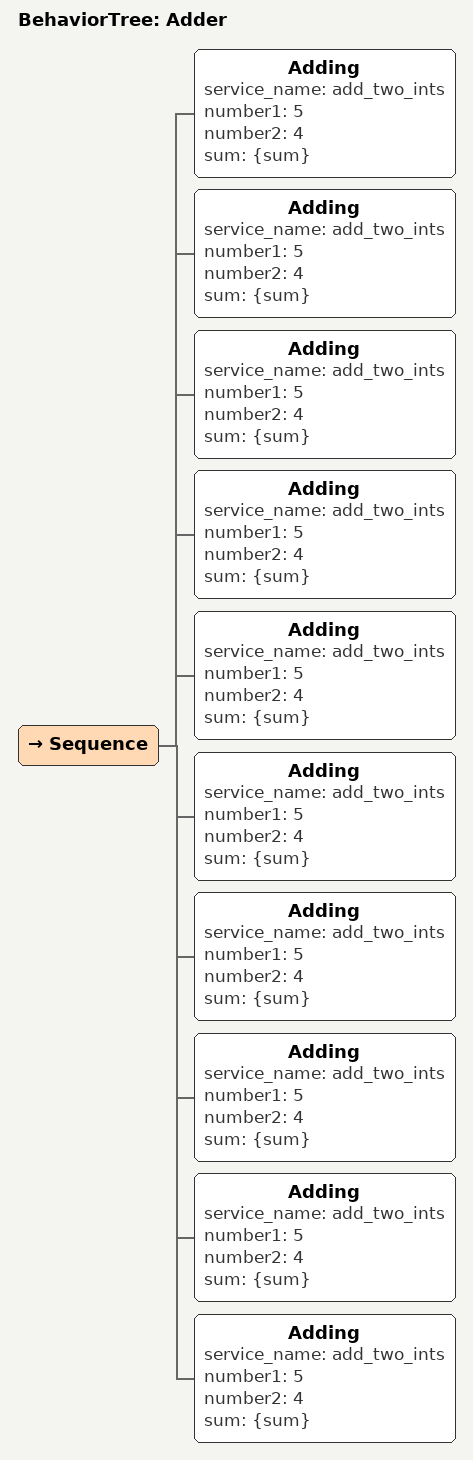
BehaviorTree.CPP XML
<root BTCPP_format="4">
     <BehaviorTree ID="Adder">
        <Sequence>
            <Adding service_name="add_two_ints" number1="5" number2="4" sum="{sum}"/>
            <Adding service_name="add_two_ints" number1="5" number2="4" sum="{sum}"/>
            <Adding service_name="add_two_ints" number1="5" number2="4" sum="{sum}"/>
            <Adding service_name="add_two_ints" number1="5" number2="4" sum="{sum}"/>
            <Adding service_name="add_two_ints" number1="5" number2="4" sum="{sum}"/>
            <Adding service_name="add_two_ints" number1="5" number2="4" sum="{sum}"/>
            <Adding service_name="add_two_ints" number1="5" number2="4" sum="{sum}"/>
            <Adding service_name="add_two_ints" number1="5" number2="4" sum="{sum}"/>
            <Adding service_name="add_two_ints" number1="5" number2="4" sum="{sum}"/>
            <Adding service_name="add_two_ints" number1="5" number2="4" sum="{sum}"/>
        </Sequence>
     </BehaviorTree>
 </root>
